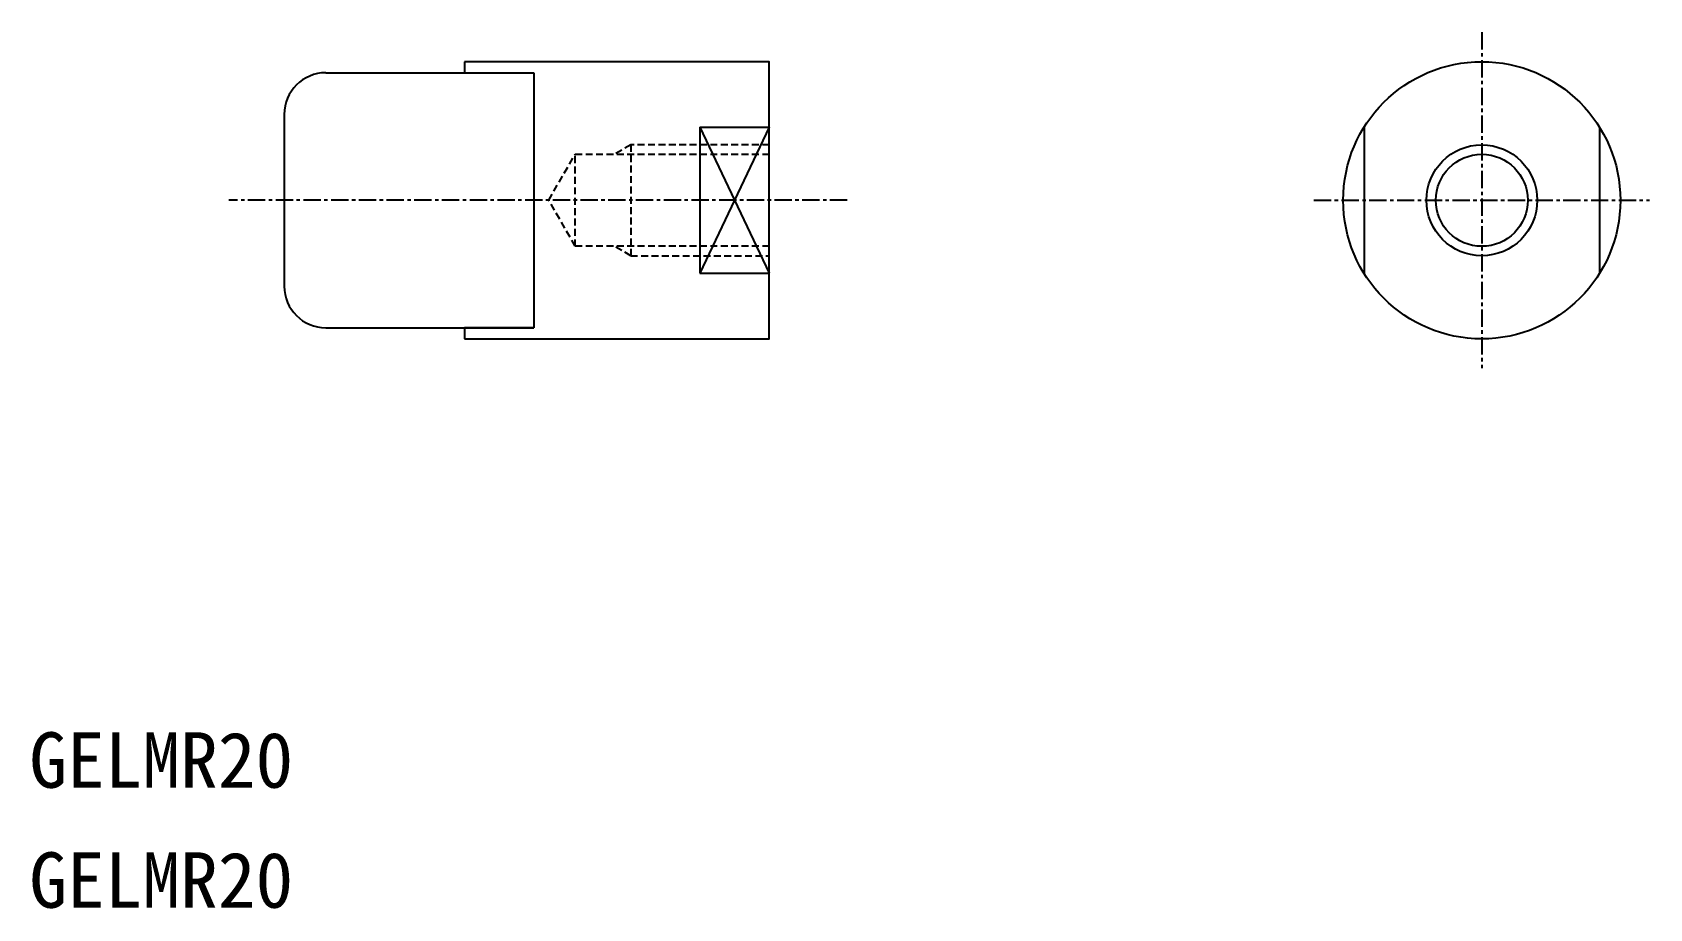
# Model space of a CAD drawing. Extents: x 7 to 124, y 60 to 124.
import ezdxf

# ---------------------------------------------------------------- set-up
doc = ezdxf.new("R2010")
doc.units = 0
doc.header["$MEASUREMENT"] = 0
doc.linetypes.add('CENTER', pattern=[2, 1.25, -0.25, 0.25, -0.25])
doc.linetypes.add('DASHED', pattern=[0.75, 0.5, -0.25])
doc.layers.get('0').update_dxf_attribs({"linetype": 'CONTINUOUS'})
doc.layers.add('CENTER', color=1, linetype='CENTER')

msp = doc.modelspace()

# ---------------------------------------------------------------- linework, layer by layer
at = {"color": 7, "linetype": 'Continuous'}
for p, q in [((28.1, 120.61), (43.1, 120.61)), ((25.1, 117.61), (25.1, 105.21)), ((55.1, 116.68), (60.1, 116.68)), ((55.1, 116.68), (55.1, 106.15)), ((103.02, 116.68), (103.02, 106.15)), ((120.02, 116.68), (120.02, 106.15)), ((55.1, 106.15), (60.1, 106.15)), ((28.1, 102.21), (43.1, 102.21))]:
    msp.add_line(p, q, dxfattribs=at)
at = {"color": 3, "linetype": 'Continuous'}
for p, q in [((55.1, 116.68), (60.1, 106.15)), ((60.1, 116.68), (55.1, 106.15))]:
    msp.add_line(p, q, dxfattribs=at)
at = {"color": 3, "linetype": 'DASHED'}
for p, q in [((44.18, 111.41), (46.1, 114.74)), ((46.1, 108.09), (46.1, 114.74)), ((46.1, 114.74), (60.1, 114.74)), ((50.1, 115.41), (48.93, 114.74)), ((60.1, 115.41), (50.1, 115.41)), ((50.1, 115.41), (50.1, 107.41)), ((46.1, 108.09), (44.18, 111.41)), ((60.1, 108.09), (46.1, 108.09)), ((50.1, 107.41), (48.93, 108.09)), ((50.1, 107.41), (60.1, 107.41))]:
    msp.add_line(p, q, dxfattribs=at)
at = {"color": 7, "linetype": 'Continuous'}
for points in [[(38.1, 101.41), (60.1, 101.41), (60.1, 121.41), (38.1, 121.41)], [(38.1, 121.41), (38.1, 120.61), (43.1, 120.61)], [(43.1, 120.61), (43.1, 102.21)], [(38.1, 102.21), (38.1, 101.41)], [(43.1, 102.21), (38.1, 102.21)]]:
    msp.add_lwpolyline(points, dxfattribs=at)
for radius in [10, 4]:
    msp.add_circle((111.52, 111.41), radius, dxfattribs=at)
at = {"color": 3, "linetype": 'Continuous'}
msp.add_circle((111.52, 111.41), 3.32, dxfattribs=at)
at = {"color": 7, "linetype": 'Continuous'}
for centre, start, end in [((28.1, 117.61), 90, 180), ((28.1, 105.21), 180, 270)]:
    msp.add_arc(centre, 3, start, end, dxfattribs=at)
at = {"layer": 'CENTER', "color": 1, "linetype": 'CENTER'}
for p, q in [((111.52, 123.53), (111.52, 99.3)), ((65.73, 111.41), (21.09, 111.41)), ((99.4, 111.41), (123.63, 111.41))]:
    msp.add_line(p, q, dxfattribs=at)

# ---------------------------------------------------------------- texts
at = {"color": 7, "linetype": 'Continuous'}
for p in [(6.7, 69.02), (6.7, 60.36)]:
    msp.add_text('GELMR20', height=4, dxfattribs=at).set_placement(p)

doc.saveas('drawing.dxf')
